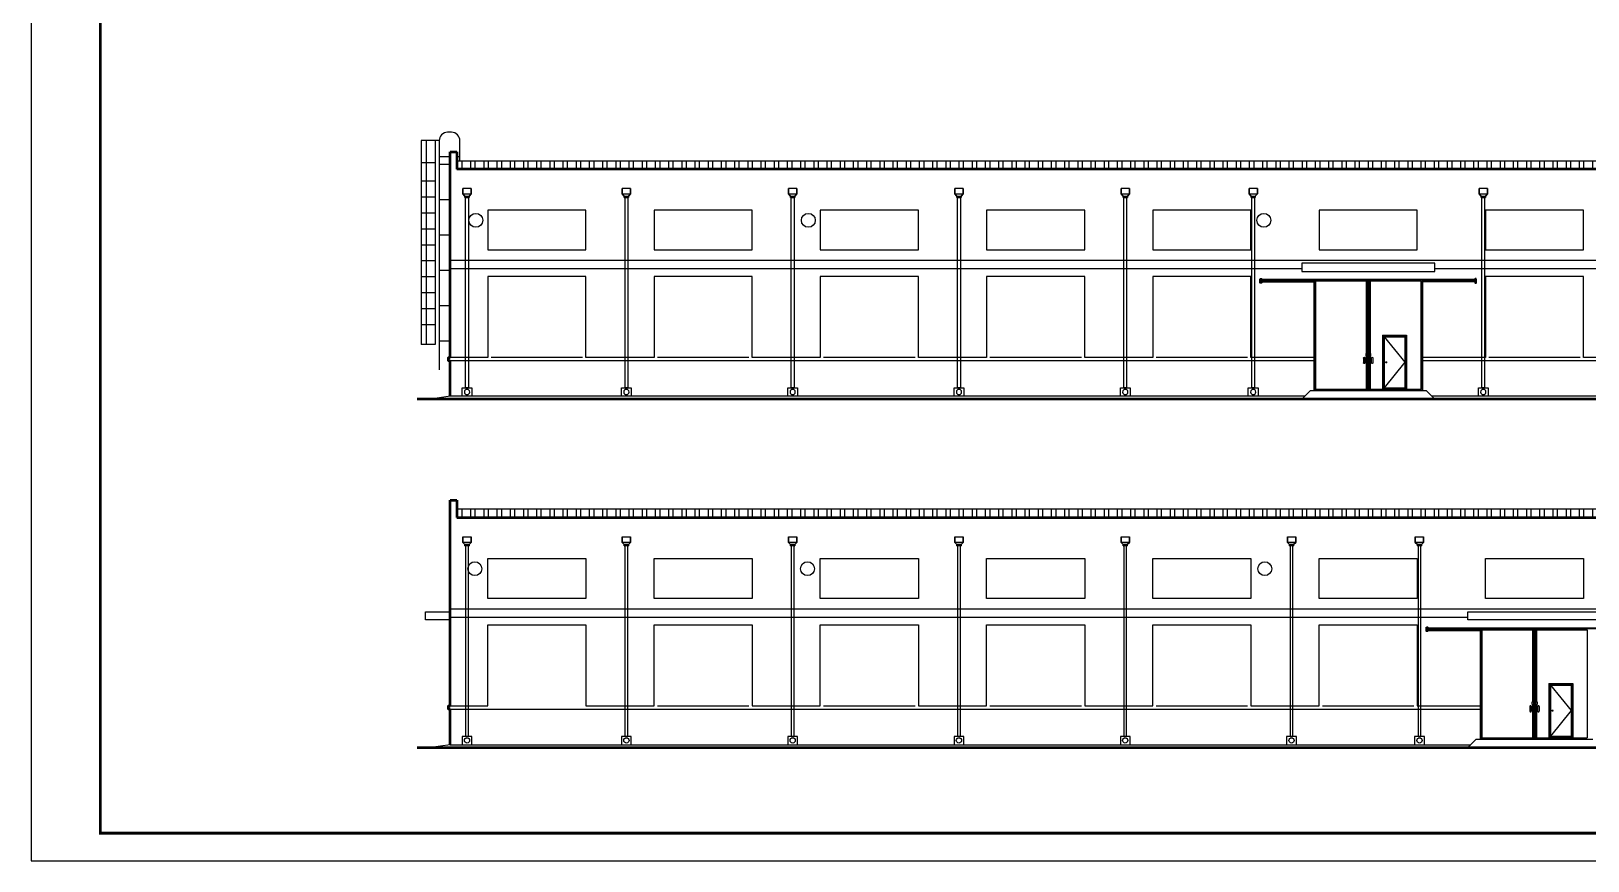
# Model space of a CAD drawing. Extents: x 3335981 to 3441081, y -1359715 to -1003315.
# Drawn here: x 3335981 to 3392151, y -1359715 to -1329780 of the extents above; entities that cross this region are included whole.
import ezdxf

# ---------------------------------------------------------------- set-up
doc = ezdxf.new("R2010")
doc.units = 0
doc.header["$LTSCALE"] = 1000
doc.header["$MEASUREMENT"] = 0
doc.layers.get('0').update_dxf_attribs({"color": 2})
for name, color, linetype in [('10102', 7, 'Continuous'), ('_0', 7, 'Continuous'), ('E_STRM', 7, 'Continuous'), ('PUB_TITLE', 4, 'Continuous'), ('墙线__粗线', 7, 'Continuous'), ('尺寸线及数字', 253, 'Continuous'), ('方向箭头', 7, 'Continuous'), ('钢筋', 1, 'Continuous')]:
    doc.layers.add(name, color=color, linetype=linetype)

# ---------------------------------------------------------------- blocks, each defined once
blk = doc.blocks.new('LSG')
at = {"layer": '_0', "linetype": 'ByBlock'}
for p, q in [((3326308, -1550524), (3326308, -1550724)), ((3326308, -1550724), (3326383, -1550804)), ((3326383, -1550804), (3326383, -1550854)), ((3326383, -1550854), (3326408, -1550854)), ((3326408, -1550854), (3326408, -1557724)), ((3326508, -1557724), (3326508, -1550854)), ((3326508, -1550854), (3326533, -1550854)), ((3326533, -1550804), (3326608, -1550724)), ((3326533, -1550854), (3326533, -1550804)), ((3326608, -1550724), (3326608, -1550524)), ((3326408, -1557724), (3326508, -1557724))]:
    blk.add_line(p, q, dxfattribs=at)
blk.add_lwpolyline([(3326608, -1550524), (3326608, -1550724), (3326308, -1550724), (3326308, -1550524)], close=True, dxfattribs=at)
for points in [[(3326608, -1550724), (3326533, -1550804), (3326383, -1550804), (3326308, -1550724)], [(3326533, -1550804), (3326533, -1550854), (3326383, -1550854), (3326383, -1550804)]]:
    blk.add_lwpolyline(points, dxfattribs=at)
at = {"layer": '_0', "linetype": 'ByBlock', "ltscale": 0.01}
blk.add_lwpolyline([(3326635, -1557724), (3326282, -1557724), (3326282, -1558024), (3326635, -1558024)], close=True, dxfattribs=at)
blk.add_circle((3326458, -1557869), 94.7, dxfattribs=at)
at = {"layer": 'E_STRM', "linetype": 'ByBlock'}
for p, q in [((3326408, -1550854), (3326408, -1557724)), ((3326508, -1557724), (3326508, -1550854)), ((3326408, -1557724), (3326508, -1557724))]:
    blk.add_line(p, q, dxfattribs=at)
blk = doc.blocks.new('devfdsvsdf')
at = {"layer": '_0', "linetype": 'ByBlock', "ltscale": 0.01}
for p, q in [((146, 7463), (646, 7463)), ((146, 6803), (646, 6803)), ((146, 6227), (646, 6227)), ((146, 5652), (646, 5652)), ((146, 5077), (646, 5077)), ((146, 4501), (646, 4501)), ((146, 3926), (646, 3926)), ((146, 3350), (646, 3350)), ((146, 2775), (646, 2775)), ((146, 2200), (646, 2200)), ((146, 1624), (646, 1624)), ((146, 909), (646, 909))]:
    blk.add_line(p, q, dxfattribs=at)
blk.add_lwpolyline([(-748, 7544), (-748, 8268, -0.414214), (-448, 8568), (-300, 8568, -0.414214), (0, 8268), (0, 0)], format="xyb", dxfattribs=at)
for points in [[(0, 8268), (146, 8268), (646, 8268)], [(146, 8268), (146, 909)], [(467, 8268), (467, 909)], [(646, 8268), (646, 909)], [(-748, 7688), (-640, 7688)], [(-400, 7688), (0, 7688)], [(0, 7425), (-400, 7425)], [(0, 6148), (-400, 6148)], [(0, 4872), (-400, 4872)], [(0, 3596), (-400, 3596)], [(0, 2320), (-400, 2320)], [(0, 1044), (-400, 1044)]]:
    blk.add_lwpolyline(points, dxfattribs=at)

msp = doc.modelspace()

# ---------------------------------------------------------------- hatches: boundary and pattern name
at = {"linetype": 'ByBlock', "ltscale": 0.01}
h = msp.add_hatch(dxfattribs=at)
h.set_pattern_fill('ANSI32', color=256, scale=100, angle=45, style=0)
h.set_pattern_definition([(90, (0, 0), (-476.25, 3e-14), []), (90, (158.75, 158.75), (-476.25, 3e-14), [])])
h.paths.add_polyline_path([(3423106, -1334455), (3351346, -1334455), (3351346, -1334755), (3423106, -1334755)])
h = msp.add_hatch(dxfattribs=at)
h.set_pattern_fill('ANSI32', color=256, scale=100, angle=45, style=0)
h.set_pattern_definition([(90, (0, -12569.4), (-476.25, 3e-14), []), (90, (158.75, -12410.67), (-476.25, 3e-14), [])])
h.paths.add_polyline_path([(3423106, -1347025), (3351346, -1347025), (3351346, -1347325), (3423106, -1347325)])

# ---------------------------------------------------------------- linework, layer by layer
at = {"linetype": 'ByBlock', "lineweight": 50, "ltscale": 0.01}
for p, q in [((3351106, -1341555), (3351106, -1334135)), ((3351106, -1334135), (3351346, -1334135)), ((3351346, -1334135), (3351346, -1334755)), ((3423106, -1334755), (3351346, -1334755)), ((3351106, -1342955), (3351106, -1341675)), ((3424546, -1343055), (3349906, -1343055)), ((3351106, -1346705), (3351346, -1346705)), ((3351106, -1354125), (3351106, -1346705)), ((3351346, -1346705), (3351346, -1347325)), ((3351346, -1347325), (3423106, -1347325)), ((3351106, -1355525), (3351106, -1354245)), ((3349906, -1355625), (3424546, -1355625))]:
    msp.add_line(p, q, dxfattribs=at)
at = {"linetype": 'ByBlock', "ltscale": 0.01}
for p, q in [((3351346, -1334455), (3423106, -1334455)), ((3423346, -1338055), (3351106, -1338055)), ((3381826, -1338355), (3351106, -1338355)), ((3423346, -1338355), (3386626, -1338355)), ((3352456, -1341555), (3351046, -1341555)), ((3351046, -1341555), (3351046, -1341675)), ((3382276, -1341675), (3351046, -1341675)), ((3355876, -1341555), (3352576, -1341555)), ((3358456, -1341555), (3355996, -1341555)), ((3361876, -1341555), (3358576, -1341555)), ((3364456, -1341555), (3361996, -1341555)), ((3367876, -1341555), (3364576, -1341555)), ((3370456, -1341555), (3367996, -1341555)), ((3373876, -1341555), (3370576, -1341555)), ((3376456, -1341555), (3373996, -1341555)), ((3379876, -1341555), (3376576, -1341555)), ((3382276, -1341555), (3379996, -1341555)), ((3388456, -1341555), (3386176, -1341555)), ((3423406, -1341675), (3386176, -1341675)), ((3391876, -1341555), (3388576, -1341555)), ((3394456, -1341555), (3391996, -1341555)), ((3351106, -1342955), (3350406, -1343055)), ((3381926, -1342955), (3351106, -1342955)), ((3423346, -1342955), (3386526, -1342955)), ((3423106, -1347025), (3351346, -1347025)), ((3351106, -1350625), (3423346, -1350625)), ((3351106, -1350925), (3387826, -1350925)), ((3351046, -1354125), (3352456, -1354125)), ((3351046, -1354245), (3351046, -1354125)), ((3351046, -1354245), (3388276, -1354245)), ((3355996, -1354125), (3358456, -1354125)), ((3358576, -1354125), (3361876, -1354125)), ((3361996, -1354125), (3364456, -1354125)), ((3364576, -1354125), (3367876, -1354125)), ((3367996, -1354125), (3370456, -1354125)), ((3370576, -1354125), (3373876, -1354125)), ((3373996, -1354125), (3376456, -1354125)), ((3376576, -1354125), (3379876, -1354125)), ((3379996, -1354125), (3382456, -1354125)), ((3382576, -1354125), (3385876, -1354125)), ((3385996, -1354125), (3388276, -1354125)), ((3351106, -1355525), (3350406, -1355625)), ((3351106, -1355525), (3387926, -1355525))]:
    msp.add_line(p, q, dxfattribs=at)
for p, q in [((3386126, -1338805), (3382326, -1338805)), ((3384806, -1340805), (3385546, -1341725)), ((3385546, -1341725), (3384806, -1342645)), ((3386126, -1342705), (3382326, -1342705)), ((3388326, -1351375), (3392126, -1351375)), ((3390806, -1353375), (3391546, -1354295)), ((3391546, -1354295), (3390806, -1355215)), ((3388326, -1355275), (3392126, -1355275))]:
    msp.add_line(p, q)
for points in [[(3355996, -1336236), (3352456, -1336236), (3352456, -1337676), (3355996, -1337676)], [(3361996, -1336236), (3358456, -1336236), (3358456, -1337676), (3361996, -1337676)], [(3367996, -1336236), (3364456, -1336236), (3364456, -1337676), (3367996, -1337676)], [(3373996, -1336236), (3370456, -1336236), (3370456, -1337676), (3373996, -1337676)], [(3379996, -1336236), (3376456, -1336236), (3376456, -1337676), (3379996, -1337676)], [(3385996, -1336236), (3382456, -1336236), (3382456, -1337676), (3385996, -1337676)], [(3391996, -1336236), (3388456, -1336236), (3388456, -1337676), (3391996, -1337676)], [(3381826, -1338455), (3386626, -1338455), (3386626, -1338155), (3381826, -1338155)], [(3352456, -1348805), (3355996, -1348805), (3355996, -1350245), (3352456, -1350245)], [(3358456, -1348805), (3361996, -1348805), (3361996, -1350245), (3358456, -1350245)], [(3364456, -1348805), (3367996, -1348805), (3367996, -1350245), (3364456, -1350245)], [(3370456, -1348805), (3373996, -1348805), (3373996, -1350245), (3370456, -1350245)], [(3376456, -1348805), (3379996, -1348805), (3379996, -1350245), (3376456, -1350245)], [(3382456, -1348805), (3385996, -1348805), (3385996, -1350245), (3382456, -1350245)], [(3388456, -1348805), (3391996, -1348805), (3391996, -1350245), (3388456, -1350245)], [(3392626, -1351025), (3387826, -1351025), (3387826, -1350725), (3392626, -1350725)]]:
    msp.add_lwpolyline(points, close=True, dxfattribs=at)
for points in [[(3355996, -1341555), (3355996, -1338636), (3352456, -1338636), (3352456, -1341555)], [(3361996, -1341555), (3361996, -1338636), (3358456, -1338636), (3358456, -1341555)], [(3367996, -1341555), (3367996, -1338636), (3364456, -1338636), (3364456, -1341555)], [(3373996, -1341555), (3373996, -1338636), (3370456, -1338636), (3370456, -1341555)], [(3379996, -1341555), (3379996, -1338636), (3376456, -1338636), (3376456, -1341555)], [(3391996, -1341555), (3391996, -1338636), (3388456, -1338636), (3388456, -1341555)], [(3351106, -1351025), (3350206, -1351025), (3350206, -1350725), (3351106, -1350725)], [(3352456, -1354125), (3352456, -1351205), (3355996, -1351205), (3355996, -1354125)], [(3358456, -1354125), (3358456, -1351205), (3361996, -1351205), (3361996, -1354125)], [(3364456, -1354125), (3364456, -1351205), (3367996, -1351205), (3367996, -1354125)], [(3370456, -1354125), (3370456, -1351205), (3373996, -1351205), (3373996, -1354125)], [(3376456, -1354125), (3376456, -1351205), (3379996, -1351205), (3379996, -1354125)], [(3382456, -1354125), (3382456, -1351205), (3385996, -1351205), (3385996, -1354125)]]:
    msp.add_lwpolyline(points, dxfattribs=at)
at = {"linetype": 'ByBlock', "lineweight": 50, "ltscale": 0.01}
for points in [[(3351106, -1341675), (3351046, -1341675), (3351046, -1341555), (3351106, -1341555)], [(3351106, -1354245), (3351046, -1354245), (3351046, -1354125), (3351106, -1354125)]]:
    msp.add_lwpolyline(points, dxfattribs=at)
at = {"linetype": 'ByBlock', "ltscale": 0.01}
for centre in [(3352025, -1336605), (3364025, -1336605), (3380460, -1336605), (3351993, -1349175), (3363993, -1349175), (3380493, -1349175)]:
    msp.add_circle(centre, 250, dxfattribs=at)
at = {"layer": '10102'}
for p, q in [((3385585, -1341110), (3385567, -1341092)), ((3385585, -1341129), (3385567, -1341111)), ((3385585, -1341148), (3385568, -1341130)), ((3385585, -1341167), (3385568, -1341149)), ((3385585, -1341091), (3385572, -1341077)), ((3385585, -1342322), (3385567, -1342340)), ((3385585, -1342341), (3385567, -1342359)), ((3385585, -1342284), (3385568, -1342302)), ((3385585, -1342303), (3385568, -1342321)), ((3385585, -1342360), (3385572, -1342374)), ((3391585, -1353679), (3391567, -1353661)), ((3391585, -1353698), (3391567, -1353681)), ((3391585, -1353660), (3391572, -1353647)), ((3391585, -1353717), (3391568, -1353700)), ((3391585, -1353736), (3391568, -1353719)), ((3391585, -1354891), (3391567, -1354909)), ((3391585, -1354910), (3391567, -1354928)), ((3391585, -1354854), (3391568, -1354871)), ((3391585, -1354872), (3391568, -1354890)), ((3391585, -1354929), (3391572, -1354943))]:
    msp.add_line(p, q, dxfattribs=at)
at = {"layer": 'PUB_TITLE', "linetype": 'ByBlock'}
msp.add_lwpolyline([(3335981, -1359715), (3441081, -1359715), (3441081, -1300315), (3335981, -1300315)], close=True, dxfattribs=at)
at = {"layer": 'PUB_TITLE', "linetype": 'ByBlock', "const_width": 100}
msp.add_lwpolyline([(3338481, -1358715), (3440081, -1358715), (3440081, -1301315), (3338481, -1301315)], close=True, dxfattribs=at)
at = {"layer": '墙线__粗线', "lineweight": 35}
for p, q in [((3388083, -1338755), (3380371, -1338755)), ((3380371, -1338817), (3382276, -1338817)), ((3382276, -1338755), (3382276, -1342755)), ((3386176, -1338755), (3386176, -1342755)), ((3388083, -1338817), (3386176, -1338817)), ((3386370, -1351325), (3394082, -1351325)), ((3386370, -1351387), (3388276, -1351387)), ((3388276, -1351325), (3388276, -1355325))]:
    msp.add_line(p, q, dxfattribs=at)
at = {"layer": '墙线__粗线'}
for p, q in [((3382326, -1338805), (3382326, -1342705)), ((3384156, -1338805), (3384156, -1341409)), ((3384196, -1338805), (3384196, -1342705)), ((3384226, -1338755), (3384226, -1342755)), ((3384256, -1338805), (3384256, -1342705)), ((3384296, -1338805), (3384296, -1341409)), ((3386126, -1338805), (3386126, -1342705)), ((3384746, -1340745), (3384746, -1342705)), ((3384746, -1340745), (3385606, -1340745)), ((3384806, -1340805), (3384746, -1340745)), ((3384776, -1340775), (3384776, -1342675)), ((3384776, -1340775), (3385576, -1340775)), ((3385546, -1340805), (3385606, -1340745)), ((3385576, -1340775), (3385576, -1341076)), ((3385606, -1340745), (3385606, -1342705)), ((3384806, -1340805), (3384806, -1342645)), ((3384806, -1340805), (3385546, -1340805)), ((3385546, -1340805), (3385546, -1342645)), ((3385576, -1341174), (3385576, -1342277)), ((3384156, -1341502), (3384156, -1342705)), ((3384296, -1341502), (3384296, -1342705)), ((3384845, -1341725), (3384905, -1341725)), ((3384875, -1341695), (3384875, -1341755)), ((3385576, -1342375), (3385576, -1342675)), ((3382126, -1342755), (3381826, -1343055)), ((3386326, -1342755), (3382126, -1342755)), ((3384746, -1342705), (3384806, -1342645)), ((3384746, -1342705), (3385606, -1342705)), ((3384776, -1342675), (3385576, -1342675)), ((3384806, -1342645), (3385546, -1342645)), ((3385606, -1342705), (3385546, -1342645)), ((3386326, -1342755), (3386626, -1343055)), ((3388326, -1351375), (3388326, -1355275)), ((3390156, -1351375), (3390156, -1353979)), ((3390196, -1351375), (3390196, -1355275)), ((3390226, -1351325), (3390226, -1355325)), ((3390256, -1351375), (3390256, -1355275)), ((3390296, -1351375), (3390296, -1353979)), ((3392126, -1351375), (3392126, -1355275)), ((3390746, -1353315), (3390746, -1355275)), ((3390746, -1353315), (3391606, -1353315)), ((3390806, -1353375), (3390746, -1353315)), ((3390776, -1353345), (3390776, -1355245)), ((3390776, -1353345), (3391576, -1353345)), ((3390806, -1353375), (3390806, -1355215)), ((3390806, -1353375), (3391546, -1353375)), ((3391546, -1353375), (3391606, -1353315)), ((3391546, -1353375), (3391546, -1355215)), ((3391576, -1353345), (3391576, -1353645)), ((3391606, -1353315), (3391606, -1355275)), ((3390156, -1354071), (3390156, -1355275)), ((3390296, -1354071), (3390296, -1355275)), ((3391576, -1353743), (3391576, -1354847)), ((3390845, -1354295), (3390905, -1354295)), ((3390875, -1354265), (3390875, -1354325)), ((3388126, -1355325), (3387826, -1355625)), ((3388126, -1355325), (3392326, -1355325)), ((3390746, -1355275), (3390806, -1355215)), ((3390746, -1355275), (3391606, -1355275)), ((3390776, -1355245), (3391576, -1355245)), ((3390806, -1355215), (3391546, -1355215)), ((3391606, -1355275), (3391546, -1355215)), ((3391576, -1354945), (3391576, -1355245))]:
    msp.add_line(p, q, dxfattribs=at)
at = {"layer": '墙线__粗线', "lineweight": 35}
for points in [[(3380327, -1338717), (3380371, -1338717), (3380371, -1338855), (3380327, -1338855)], [(3380328, -1338717), (3380372, -1338717), (3380372, -1338855), (3380328, -1338855)], [(3388127, -1338717), (3388083, -1338717), (3388083, -1338855), (3388127, -1338855)], [(3386326, -1351287), (3386370, -1351287), (3386370, -1351425), (3386326, -1351425)]]:
    msp.add_lwpolyline(points, close=True, dxfattribs=at)
at = {"layer": '墙线__粗线'}
for centre in [(3384875, -1341725), (3390875, -1354295)]:
    msp.add_circle(centre, 18.4, dxfattribs=at)
at = {"layer": '尺寸线及数字', "color": 7}
for p, q in [((3385567, -1341084), (3385567, -1341166)), ((3385585, -1341084), (3385585, -1341084)), ((3385585, -1341166), (3385585, -1341084)), ((3384056, -1341573), (3384056, -1341744)), ((3384056, -1341744), (3384056, -1341744)), ((3384112, -1341744), (3384112, -1341573)), ((3384341, -1341744), (3384341, -1341573)), ((3384397, -1341573), (3384397, -1341744)), ((3384397, -1341744), (3384397, -1341744)), ((3385567, -1342367), (3385567, -1342285)), ((3385585, -1342285), (3385585, -1342367)), ((3385585, -1342367), (3385585, -1342367)), ((3391567, -1353653), (3391567, -1353735)), ((3391585, -1353653), (3391585, -1353653)), ((3391585, -1353735), (3391585, -1353653)), ((3390056, -1354142), (3390056, -1354313)), ((3390112, -1354313), (3390112, -1354142)), ((3390341, -1354313), (3390341, -1354142)), ((3390397, -1354142), (3390397, -1354313)), ((3390056, -1354313), (3390056, -1354313)), ((3390397, -1354313), (3390397, -1354313)), ((3391567, -1354937), (3391567, -1354855)), ((3391585, -1354855), (3391585, -1354937)), ((3391585, -1354937), (3391585, -1354937))]:
    msp.add_line(p, q, dxfattribs=at)
at = {"layer": '方向箭头'}
for p, q in [((3384189, -1341409), (3384189, -1341502)), ((3384317, -1341409), (3384256, -1341409)), ((3384264, -1341409), (3384264, -1341502)), ((3390136, -1353979), (3390196, -1353979)), ((3390189, -1353979), (3390189, -1354071)), ((3390264, -1353979), (3390264, -1354071))]:
    msp.add_line(p, q, dxfattribs=at)
for points in [[(3385567, -1341084), (3385568, -1341083), (3385568, -1341082), (3385569, -1341081), (3385569, -1341080), (3385570, -1341079), (3385570, -1341078), (3385571, -1341078), (3385572, -1341077), (3385573, -1341077), (3385574, -1341076), (3385574, -1341076), (3385575, -1341076), (3385576, -1341076), (3385577, -1341076), (3385578, -1341076), (3385579, -1341076), (3385580, -1341077), (3385581, -1341077), (3385582, -1341078), (3385582, -1341078), (3385583, -1341079), (3385584, -1341080), (3385584, -1341081), (3385585, -1341082), (3385585, -1341083), (3385585, -1341084), (3385585, -1341084)], [(3385585, -1341166), (3385585, -1341167), (3385585, -1341168), (3385584, -1341169), (3385584, -1341169), (3385583, -1341170), (3385582, -1341171), (3385582, -1341172), (3385581, -1341172), (3385580, -1341173), (3385579, -1341173), (3385578, -1341173), (3385577, -1341174), (3385576, -1341174), (3385575, -1341174), (3385574, -1341173), (3385574, -1341173), (3385573, -1341173), (3385572, -1341172), (3385571, -1341172), (3385570, -1341171), (3385570, -1341170), (3385569, -1341169), (3385569, -1341169), (3385568, -1341168), (3385568, -1341167), (3385567, -1341166), (3385567, -1341166)], [(3384056, -1341573), (3384057, -1341570), (3384058, -1341566), (3384060, -1341563), (3384061, -1341561), (3384063, -1341558), (3384066, -1341556), (3384068, -1341554), (3384070, -1341552), (3384073, -1341550), (3384076, -1341549), (3384078, -1341548), (3384081, -1341548), (3384084, -1341548), (3384087, -1341548), (3384090, -1341548), (3384093, -1341549), (3384095, -1341550), (3384098, -1341552), (3384100, -1341554), (3384103, -1341556), (3384105, -1341558), (3384107, -1341561), (3384108, -1341563), (3384110, -1341566), (3384111, -1341570), (3384112, -1341573), (3384112, -1341573)], [(3384112, -1341744), (3384111, -1341747), (3384110, -1341750), (3384108, -1341753), (3384107, -1341756), (3384105, -1341759), (3384103, -1341761), (3384100, -1341763), (3384098, -1341765), (3384095, -1341766), (3384093, -1341768), (3384090, -1341768), (3384087, -1341769), (3384084, -1341769), (3384081, -1341769), (3384078, -1341768), (3384076, -1341768), (3384073, -1341766), (3384070, -1341765), (3384068, -1341763), (3384066, -1341761), (3384063, -1341759), (3384061, -1341756), (3384060, -1341753), (3384058, -1341750), (3384057, -1341747), (3384056, -1341744), (3384056, -1341744)], [(3384196, -1341409), (3384136, -1341409), (3384136, -1341502), (3384196, -1341502)], [(3384256, -1341502), (3384317, -1341502), (3384317, -1341409)], [(3384341, -1341573), (3384342, -1341570), (3384343, -1341566), (3384344, -1341563), (3384346, -1341561), (3384348, -1341558), (3384350, -1341556), (3384352, -1341554), (3384355, -1341552), (3384357, -1341550), (3384360, -1341549), (3384363, -1341548), (3384366, -1341548), (3384369, -1341548), (3384371, -1341548), (3384374, -1341548), (3384377, -1341549), (3384380, -1341550), (3384382, -1341552), (3384385, -1341554), (3384387, -1341556), (3384389, -1341558), (3384391, -1341561), (3384393, -1341563), (3384394, -1341566), (3384396, -1341570), (3384397, -1341573), (3384397, -1341573)], [(3384397, -1341744), (3384396, -1341747), (3384394, -1341750), (3384393, -1341753), (3384391, -1341756), (3384389, -1341759), (3384387, -1341761), (3384385, -1341763), (3384382, -1341765), (3384380, -1341766), (3384377, -1341768), (3384374, -1341768), (3384371, -1341769), (3384369, -1341769), (3384366, -1341769), (3384363, -1341768), (3384360, -1341768), (3384357, -1341766), (3384355, -1341765), (3384352, -1341763), (3384350, -1341761), (3384348, -1341759), (3384346, -1341756), (3384344, -1341753), (3384343, -1341750), (3384342, -1341747), (3384341, -1341744), (3384341, -1341744)], [(3385585, -1342285), (3385585, -1342284), (3385585, -1342283), (3385584, -1342282), (3385584, -1342281), (3385583, -1342281), (3385582, -1342280), (3385582, -1342279), (3385581, -1342279), (3385580, -1342278), (3385579, -1342278), (3385578, -1342278), (3385577, -1342277), (3385576, -1342277), (3385575, -1342277), (3385574, -1342278), (3385574, -1342278), (3385573, -1342278), (3385572, -1342279), (3385571, -1342279), (3385570, -1342280), (3385570, -1342281), (3385569, -1342281), (3385569, -1342282), (3385568, -1342283), (3385568, -1342284), (3385567, -1342285), (3385567, -1342285)], [(3385567, -1342367), (3385568, -1342368), (3385568, -1342369), (3385569, -1342370), (3385569, -1342371), (3385570, -1342372), (3385570, -1342373), (3385571, -1342373), (3385572, -1342374), (3385573, -1342374), (3385574, -1342375), (3385574, -1342375), (3385575, -1342375), (3385576, -1342375), (3385577, -1342375), (3385578, -1342375), (3385579, -1342375), (3385580, -1342374), (3385581, -1342374), (3385582, -1342373), (3385582, -1342373), (3385583, -1342372), (3385584, -1342371), (3385584, -1342370), (3385585, -1342369), (3385585, -1342368), (3385585, -1342367), (3385585, -1342367)], [(3391567, -1353653), (3391568, -1353652), (3391568, -1353651), (3391569, -1353650), (3391569, -1353649), (3391570, -1353648), (3391570, -1353648), (3391571, -1353647), (3391572, -1353647), (3391573, -1353646), (3391574, -1353646), (3391574, -1353645), (3391575, -1353645), (3391576, -1353645), (3391577, -1353645), (3391578, -1353645), (3391579, -1353646), (3391580, -1353646), (3391581, -1353647), (3391582, -1353647), (3391582, -1353648), (3391583, -1353648), (3391584, -1353649), (3391584, -1353650), (3391585, -1353651), (3391585, -1353652), (3391585, -1353653), (3391585, -1353653)], [(3390112, -1354142), (3390111, -1354139), (3390110, -1354136), (3390108, -1354133), (3390107, -1354130), (3390105, -1354128), (3390103, -1354125), (3390100, -1354123), (3390098, -1354121), (3390095, -1354120), (3390093, -1354119), (3390090, -1354118), (3390087, -1354117), (3390084, -1354117), (3390081, -1354117), (3390078, -1354118), (3390076, -1354119), (3390073, -1354120), (3390070, -1354121), (3390068, -1354123), (3390066, -1354125), (3390063, -1354128), (3390062, -1354130), (3390060, -1354133), (3390058, -1354136), (3390057, -1354139), (3390056, -1354142), (3390056, -1354142)], [(3390196, -1354071), (3390136, -1354071), (3390136, -1353979)], [(3390256, -1353979), (3390316, -1353979), (3390316, -1354071), (3390256, -1354071)], [(3390397, -1354142), (3390396, -1354139), (3390394, -1354136), (3390393, -1354133), (3390391, -1354130), (3390389, -1354128), (3390387, -1354125), (3390385, -1354123), (3390382, -1354121), (3390380, -1354120), (3390377, -1354119), (3390374, -1354118), (3390371, -1354117), (3390369, -1354117), (3390366, -1354117), (3390363, -1354118), (3390360, -1354119), (3390357, -1354120), (3390355, -1354121), (3390352, -1354123), (3390350, -1354125), (3390348, -1354128), (3390346, -1354130), (3390344, -1354133), (3390343, -1354136), (3390342, -1354139), (3390341, -1354142), (3390341, -1354142)], [(3391585, -1353735), (3391585, -1353736), (3391585, -1353737), (3391584, -1353738), (3391584, -1353739), (3391583, -1353740), (3391582, -1353740), (3391582, -1353741), (3391581, -1353742), (3391580, -1353742), (3391579, -1353743), (3391578, -1353743), (3391577, -1353743), (3391576, -1353743), (3391575, -1353743), (3391574, -1353743), (3391574, -1353743), (3391573, -1353742), (3391572, -1353742), (3391571, -1353741), (3391570, -1353740), (3391570, -1353740), (3391569, -1353739), (3391569, -1353738), (3391568, -1353737), (3391568, -1353736), (3391567, -1353735), (3391567, -1353735)], [(3390056, -1354313), (3390057, -1354317), (3390058, -1354320), (3390060, -1354323), (3390062, -1354326), (3390063, -1354328), (3390066, -1354330), (3390068, -1354333), (3390070, -1354334), (3390073, -1354336), (3390076, -1354337), (3390078, -1354338), (3390081, -1354338), (3390084, -1354339), (3390087, -1354338), (3390090, -1354338), (3390093, -1354337), (3390095, -1354336), (3390098, -1354334), (3390100, -1354333), (3390103, -1354330), (3390105, -1354328), (3390107, -1354326), (3390108, -1354323), (3390110, -1354320), (3390111, -1354317), (3390112, -1354313), (3390112, -1354313)], [(3390341, -1354313), (3390342, -1354317), (3390343, -1354320), (3390344, -1354323), (3390346, -1354326), (3390348, -1354328), (3390350, -1354330), (3390352, -1354333), (3390355, -1354334), (3390357, -1354336), (3390360, -1354337), (3390363, -1354338), (3390366, -1354338), (3390369, -1354339), (3390371, -1354338), (3390374, -1354338), (3390377, -1354337), (3390380, -1354336), (3390382, -1354334), (3390385, -1354333), (3390387, -1354330), (3390389, -1354328), (3390391, -1354326), (3390393, -1354323), (3390394, -1354320), (3390396, -1354317), (3390397, -1354313), (3390397, -1354313)], [(3391585, -1354855), (3391585, -1354854), (3391585, -1354853), (3391584, -1354852), (3391584, -1354851), (3391583, -1354850), (3391582, -1354849), (3391582, -1354849), (3391581, -1354848), (3391580, -1354848), (3391579, -1354847), (3391578, -1354847), (3391577, -1354847), (3391576, -1354847), (3391575, -1354847), (3391574, -1354847), (3391574, -1354847), (3391573, -1354848), (3391572, -1354848), (3391571, -1354849), (3391570, -1354849), (3391570, -1354850), (3391569, -1354851), (3391569, -1354852), (3391568, -1354853), (3391568, -1354854), (3391567, -1354855), (3391567, -1354855)], [(3391567, -1354937), (3391568, -1354938), (3391568, -1354939), (3391569, -1354940), (3391569, -1354940), (3391570, -1354941), (3391570, -1354942), (3391571, -1354943), (3391572, -1354943), (3391573, -1354944), (3391574, -1354944), (3391574, -1354944), (3391575, -1354945), (3391576, -1354945), (3391577, -1354945), (3391578, -1354944), (3391579, -1354944), (3391580, -1354944), (3391581, -1354943), (3391582, -1354943), (3391582, -1354942), (3391583, -1354941), (3391584, -1354940), (3391584, -1354940), (3391585, -1354939), (3391585, -1354938), (3391585, -1354937), (3391585, -1354937)]]:
    msp.add_lwpolyline(points, dxfattribs=at)
at = {"layer": '钢筋', "const_width": 2.5}
for points in [[(3384147, -1341424, -1), (3384150, -1341424, -1), (3384147, -1341424, -1)], [(3384147, -1341488, -1), (3384150, -1341488, -1), (3384147, -1341488, -1)], [(3384161, -1341457, -1), (3384164, -1341457, -1), (3384161, -1341457, -1)], [(3384176, -1341424, -1), (3384179, -1341424, -1), (3384176, -1341424, -1)], [(3384176, -1341488, -1), (3384179, -1341488, -1), (3384176, -1341488, -1)], [(3384274, -1341424, -1), (3384276, -1341424, -1), (3384274, -1341424, -1)], [(3384274, -1341488, -1), (3384276, -1341488, -1), (3384274, -1341488, -1)], [(3384289, -1341457, -1), (3384291, -1341457, -1), (3384289, -1341457, -1)], [(3384303, -1341424, -1), (3384305, -1341424, -1), (3384303, -1341424, -1)], [(3384303, -1341488, -1), (3384305, -1341488, -1), (3384303, -1341488, -1)], [(3390150, -1353993, 1), (3390147, -1353993, 1), (3390150, -1353993, 1)], [(3390150, -1354057, 1), (3390147, -1354057, 1), (3390150, -1354057, 1)], [(3390164, -1354026, 1), (3390161, -1354026, 1), (3390164, -1354026, 1)], [(3390179, -1353993, 1), (3390176, -1353993, 1), (3390179, -1353993, 1)], [(3390179, -1354057, 1), (3390176, -1354057, 1), (3390179, -1354057, 1)], [(3390276, -1353993, 1), (3390274, -1353993, 1), (3390276, -1353993, 1)], [(3390276, -1354057, 1), (3390274, -1354057, 1), (3390276, -1354057, 1)], [(3390291, -1354026, 1), (3390289, -1354026, 1), (3390291, -1354026, 1)], [(3390305, -1353993, 1), (3390303, -1353993, 1), (3390305, -1353993, 1)], [(3390305, -1354057, 1), (3390303, -1354057, 1), (3390305, -1354057, 1)]]:
    msp.add_lwpolyline(points, format="xyb", dxfattribs=at)

# ---------------------------------------------------------------- block references
at = {"linetype": 'ByBlock', "xscale": -1}
for name, p in [('devfdsvsdf', (3350706, -1341999)), ('LSG', (6678168, 215069)), ('LSG', (6683918, 215069)), ('LSG', (6689918, 215069)), ('LSG', (6695918, 215069)), ('LSG', (6701918, 215069)), ('LSG', (6706535, 215069)), ('LSG', (6714835, 215069))]:
    msp.add_blockref(name, p, dxfattribs=at)
at = {"linetype": 'ByBlock'}
for p in [(25251, 202499), (31001, 202499), (37001, 202499), (43001, 202499), (49001, 202499), (55001, 202499), (59618, 202499)]:
    msp.add_blockref('LSG', p, dxfattribs=at)

doc.saveas('drawing.dxf')
